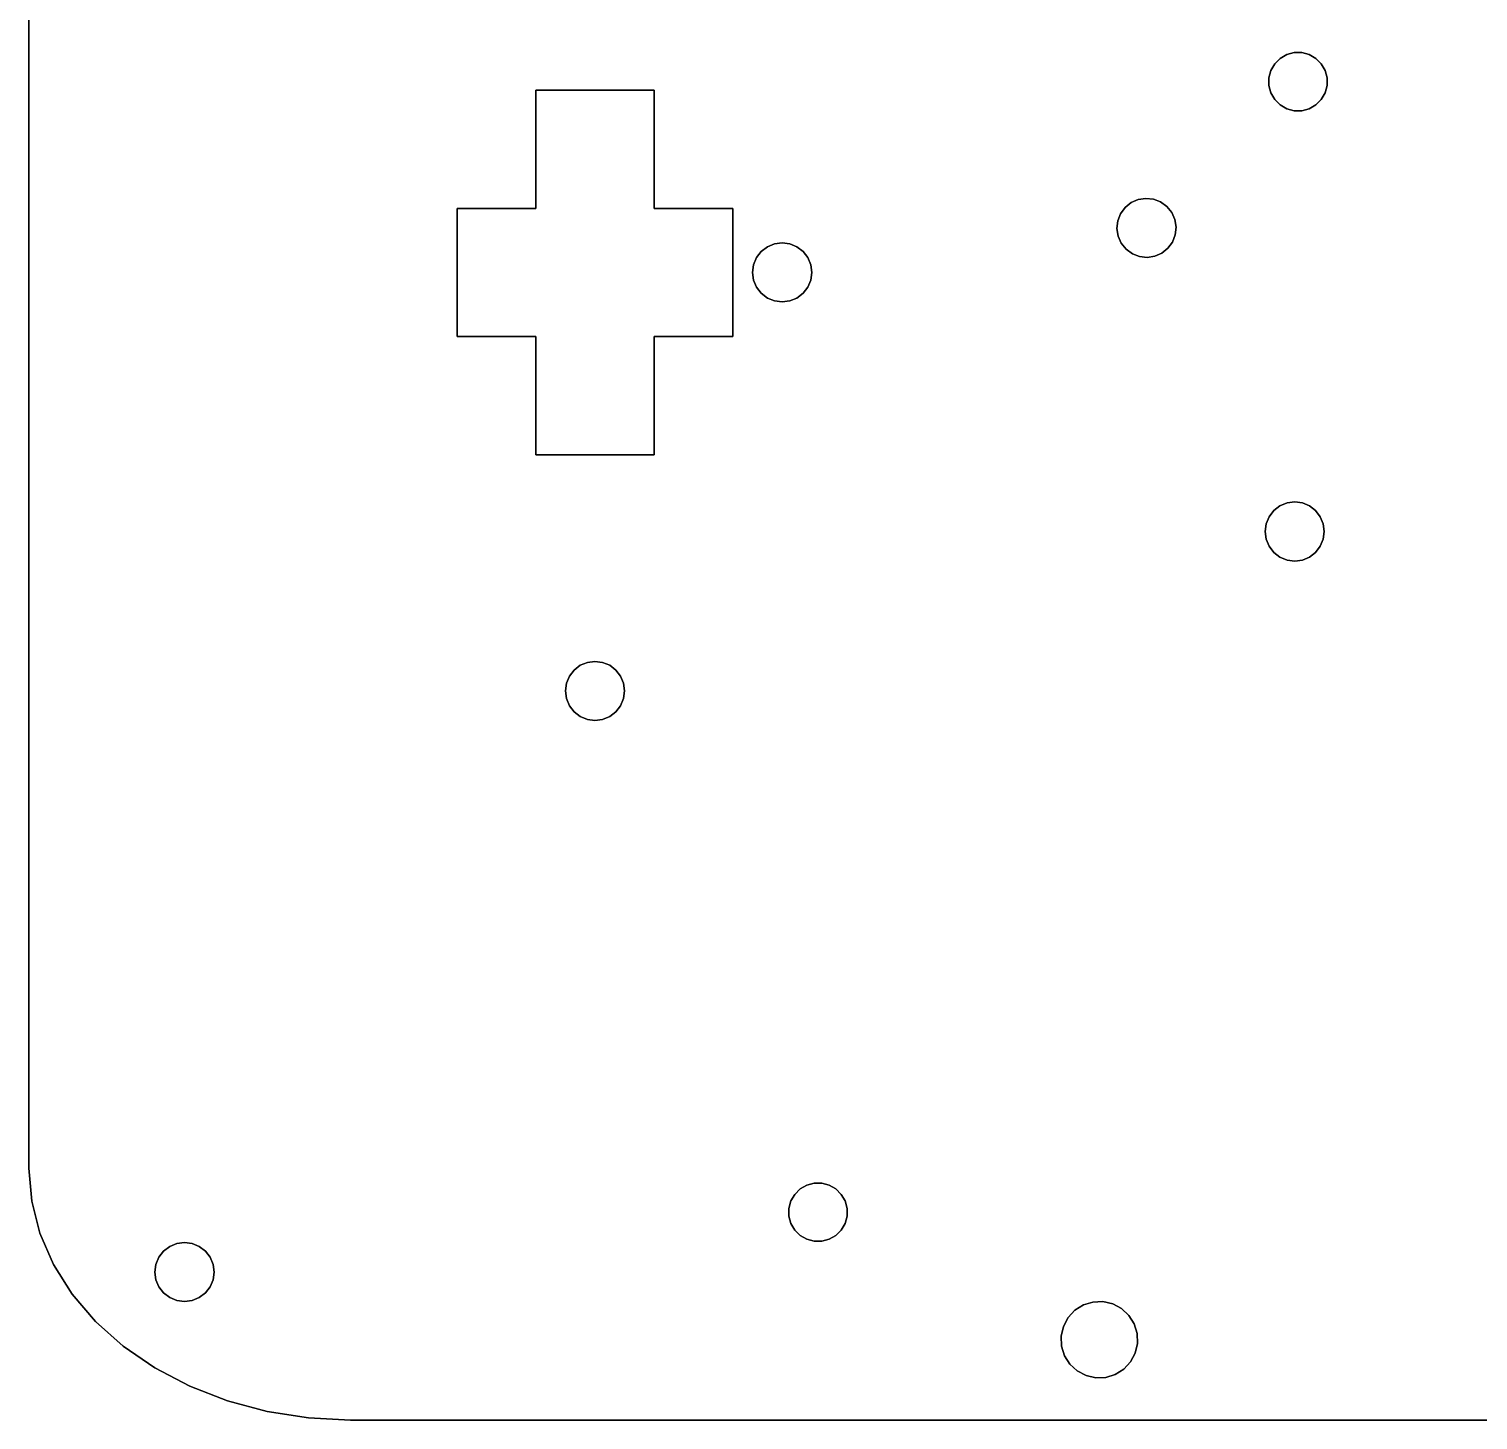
# Model space of a CAD drawing. Header units: metres. Extents: x -153 to 0, y 0 to 250.
# Drawn here: x -153.2 to -79.7, y -0.3 to 70.2 of the extents above; entities that cross this region are included whole.
import ezdxf

# ---------------------------------------------------------------- set-up
doc = ezdxf.new("R2010")
doc.units = ezdxf.units.M

msp = doc.modelspace()

# ---------------------------------------------------------------- linework, layer by layer
at = {"layer": 'Base#1'}
for points in [[(-153.22, 12.436, 3.099), (-153.22, 74.12, 3.099), (-153.22, 74.12, 0.099), (-153.22, 12.436, 0.099), (-153.22, 12.436, 3.099)], [(-153.22, 74.12, 3.099), (-153.22, 12.436, 3.099), (-153.08, 10.767, 3.099), (-152.664, 9.127, 3.099), (-151.978, 7.544, 3.099), (-151.034, 6.045, 3.099), (-149.848, 4.655, 3.099), (-148.441, 3.397, 3.099), (-146.837, 2.295, 3.099), (-145.062, 1.366, 3.099), (-143.148, 0.627, 3.099), (-141.127, 0.089, 3.099), (-139.034, -0.237, 3.099), (-136.904, -0.346, 3.099), (-16.356, -0.346, 3.099)], [(-16.356, -0.346, 0.099), (-136.904, -0.346, 0.099), (-139.034, -0.237, 0.099), (-141.127, 0.089, 0.099), (-143.148, 0.627, 0.099), (-145.062, 1.366, 0.099), (-146.837, 2.295, 0.099), (-148.441, 3.397, 0.099), (-149.848, 4.655, 0.099), (-151.034, 6.045, 0.099), (-151.978, 7.544, 0.099), (-152.664, 9.127, 0.099), (-153.08, 10.767, 0.099), (-153.22, 12.436, 0.099), (-153.22, 74.12, 0.099)], [(-87.925, 66.386, 3.099), (-88.262, 66.192, 3.099), (-88.637, 66.091, 3.099), (-89.025, 66.091, 3.099), (-89.4, 66.192, 3.099), (-89.736, 66.386, 3.099), (-90.01, 66.66, 3.099), (-90.205, 66.997, 3.099), (-90.305, 67.372, 3.099), (-90.305, 67.76, 3.099), (-90.205, 68.135, 3.099), (-90.01, 68.471, 3.099), (-89.736, 68.745, 3.099), (-89.4, 68.94, 3.099), (-89.025, 69.04, 3.099), (-88.637, 69.04, 3.099), (-88.262, 68.94, 3.099), (-87.925, 68.745, 3.099), (-87.651, 68.471, 3.099), (-87.457, 68.135, 3.099), (-87.356, 67.76, 3.099), (-87.356, 67.372, 3.099), (-87.457, 66.997, 3.099), (-87.651, 66.66, 3.099), (-87.925, 66.386, 3.099)], [(-88.262, 66.192, 0.099), (-87.925, 66.386, 0.099), (-87.651, 66.66, 0.099), (-87.457, 66.997, 0.099), (-87.356, 67.372, 0.099), (-87.356, 67.76, 0.099), (-87.457, 68.135, 0.099), (-87.651, 68.471, 0.099), (-87.925, 68.745, 0.099), (-88.262, 68.94, 0.099), (-88.637, 69.04, 0.099), (-89.025, 69.04, 0.099), (-89.4, 68.94, 0.099), (-89.736, 68.745, 0.099), (-90.01, 68.471, 0.099), (-90.205, 68.135, 0.099), (-90.305, 67.76, 0.099), (-90.305, 67.372, 0.099), (-90.205, 66.997, 0.099), (-90.01, 66.66, 0.099), (-89.736, 66.386, 0.099), (-89.4, 66.192, 0.099), (-89.025, 66.091, 0.099), (-88.637, 66.091, 0.099), (-88.262, 66.192, 0.099)], [(-90.01, 68.471, 3.099), (-90.205, 68.135, 3.099), (-90.205, 68.135, 0.099), (-90.01, 68.471, 0.099), (-90.01, 68.471, 3.099)], [(-89.736, 68.745, 3.099), (-90.01, 68.471, 3.099), (-90.01, 68.471, 0.099), (-89.736, 68.745, 0.099), (-89.736, 68.745, 3.099)], [(-89.4, 68.94, 3.099), (-89.736, 68.745, 3.099), (-89.736, 68.745, 0.099), (-89.4, 68.94, 0.099), (-89.4, 68.94, 3.099)], [(-89.025, 69.04, 3.099), (-89.4, 68.94, 3.099), (-89.4, 68.94, 0.099), (-89.025, 69.04, 0.099), (-89.025, 69.04, 3.099)], [(-88.637, 69.04, 3.099), (-89.025, 69.04, 3.099), (-89.025, 69.04, 0.099), (-88.637, 69.04, 0.099), (-88.637, 69.04, 3.099)], [(-88.262, 68.94, 3.099), (-88.637, 69.04, 3.099), (-88.637, 69.04, 0.099), (-88.262, 68.94, 0.099), (-88.262, 68.94, 3.099)], [(-87.925, 68.745, 3.099), (-88.262, 68.94, 3.099), (-88.262, 68.94, 0.099), (-87.925, 68.745, 0.099), (-87.925, 68.745, 3.099)], [(-87.651, 68.471, 3.099), (-87.925, 68.745, 3.099), (-87.925, 68.745, 0.099), (-87.651, 68.471, 0.099), (-87.651, 68.471, 3.099)], [(-87.457, 68.135, 3.099), (-87.651, 68.471, 3.099), (-87.651, 68.471, 0.099), (-87.457, 68.135, 0.099), (-87.457, 68.135, 3.099)], [(-90.205, 68.135, 3.099), (-90.305, 67.76, 3.099), (-90.305, 67.76, 0.099), (-90.205, 68.135, 0.099), (-90.205, 68.135, 3.099)], [(-90.305, 67.76, 3.099), (-90.305, 67.372, 3.099), (-90.305, 67.372, 0.099), (-90.305, 67.76, 0.099), (-90.305, 67.76, 3.099)], [(-87.356, 67.76, 3.099), (-87.457, 68.135, 3.099), (-87.457, 68.135, 0.099), (-87.356, 67.76, 0.099), (-87.356, 67.76, 3.099)], [(-87.356, 67.372, 3.099), (-87.356, 67.76, 3.099), (-87.356, 67.76, 0.099), (-87.356, 67.372, 0.099), (-87.356, 67.372, 3.099)], [(-127.5, 48.638, 3.099), (-127.5, 54.638, 3.099), (-131.5, 54.638, 3.099), (-131.5, 61.138, 3.099), (-127.5, 61.138, 3.099), (-127.5, 67.138, 3.099), (-121.5, 67.138, 3.099), (-121.5, 61.138, 3.099), (-117.5, 61.138, 3.099), (-117.5, 54.638, 3.099), (-121.5, 54.638, 3.099), (-121.5, 48.638, 3.099), (-127.5, 48.638, 3.099)], [(-127.5, 67.138, 0.099), (-127.5, 61.138, 0.099), (-131.5, 61.138, 0.099), (-131.5, 54.638, 0.099), (-127.5, 54.638, 0.099), (-127.5, 48.638, 0.099), (-121.5, 48.638, 0.099), (-121.5, 54.638, 0.099), (-117.5, 54.638, 0.099), (-117.5, 61.138, 0.099), (-121.5, 61.138, 0.099), (-121.5, 67.138, 0.099), (-127.5, 67.138, 0.099)], [(-121.5, 67.138, 3.099), (-127.5, 67.138, 3.099), (-127.5, 67.138, 0.099), (-121.5, 67.138, 0.099), (-121.5, 67.138, 3.099)], [(-127.5, 67.138, 3.099), (-127.5, 61.138, 3.099), (-127.5, 61.138, 0.099), (-127.5, 67.138, 0.099), (-127.5, 67.138, 3.099)], [(-121.5, 67.138, 3.099), (-121.5, 67.138, 0.099), (-121.5, 61.138, 0.099), (-121.5, 61.138, 3.099), (-121.5, 67.138, 3.099)], [(-90.305, 67.372, 3.099), (-90.205, 66.997, 3.099), (-90.205, 66.997, 0.099), (-90.305, 67.372, 0.099), (-90.305, 67.372, 3.099)], [(-90.205, 66.997, 3.099), (-90.01, 66.66, 3.099), (-90.01, 66.66, 0.099), (-90.205, 66.997, 0.099), (-90.205, 66.997, 3.099)], [(-87.651, 66.66, 3.099), (-87.457, 66.997, 3.099), (-87.457, 66.997, 0.099), (-87.651, 66.66, 0.099), (-87.651, 66.66, 3.099)], [(-87.457, 66.997, 3.099), (-87.356, 67.372, 3.099), (-87.356, 67.372, 0.099), (-87.457, 66.997, 0.099), (-87.457, 66.997, 3.099)], [(-90.01, 66.66, 3.099), (-89.736, 66.386, 3.099), (-89.736, 66.386, 0.099), (-90.01, 66.66, 0.099), (-90.01, 66.66, 3.099)], [(-89.736, 66.386, 3.099), (-89.4, 66.192, 3.099), (-89.4, 66.192, 0.099), (-89.736, 66.386, 0.099), (-89.736, 66.386, 3.099)], [(-89.4, 66.192, 3.099), (-89.025, 66.091, 3.099), (-89.025, 66.091, 0.099), (-89.4, 66.192, 0.099), (-89.4, 66.192, 3.099)], [(-88.637, 66.091, 3.099), (-88.262, 66.192, 3.099), (-88.262, 66.192, 0.099), (-88.637, 66.091, 0.099), (-88.637, 66.091, 3.099)], [(-88.262, 66.192, 3.099), (-87.925, 66.386, 3.099), (-87.925, 66.386, 0.099), (-88.262, 66.192, 0.099), (-88.262, 66.192, 3.099)], [(-87.925, 66.386, 3.099), (-87.651, 66.66, 3.099), (-87.651, 66.66, 0.099), (-87.925, 66.386, 0.099), (-87.925, 66.386, 3.099)], [(-89.025, 66.091, 3.099), (-88.637, 66.091, 3.099), (-88.637, 66.091, 0.099), (-89.025, 66.091, 0.099), (-89.025, 66.091, 3.099)], [(-127.5, 61.138, 3.099), (-131.5, 61.138, 3.099), (-131.5, 61.138, 0.099), (-127.5, 61.138, 0.099), (-127.5, 61.138, 3.099)], [(-131.5, 61.138, 3.099), (-131.5, 54.638, 3.099), (-131.5, 54.638, 0.099), (-131.5, 61.138, 0.099), (-131.5, 61.138, 3.099)], [(-117.5, 61.138, 3.099), (-121.5, 61.138, 3.099), (-121.5, 61.138, 0.099), (-117.5, 61.138, 0.099), (-117.5, 61.138, 3.099)], [(-117.5, 54.638, 3.099), (-117.5, 61.138, 3.099), (-117.5, 61.138, 0.099), (-117.5, 54.638, 0.099), (-117.5, 54.638, 3.099)], [(-95.076, 60.57, 3.099), (-95.015, 60.183, 3.099), (-95.057, 59.794, 3.099), (-95.198, 59.429, 3.099), (-95.429, 59.112, 3.099), (-95.734, 58.866, 3.099), (-96.092, 58.708, 3.099), (-96.478, 58.647, 3.099), (-96.868, 58.689, 3.099), (-97.233, 58.83, 3.099), (-97.55, 59.061, 3.099), (-97.795, 59.365, 3.099), (-97.954, 59.723, 3.099), (-98.015, 60.11, 3.099), (-97.973, 60.5, 3.099), (-97.832, 60.865, 3.099), (-97.601, 61.181, 3.099), (-97.296, 61.427, 3.099), (-96.938, 61.586, 3.099), (-96.551, 61.646, 3.099), (-96.162, 61.605, 3.099), (-95.797, 61.464, 3.099), (-95.48, 61.233, 3.099), (-95.235, 60.928, 3.099), (-95.076, 60.57, 3.099)], [(-97.55, 59.061, 0.099), (-97.233, 58.83, 0.099), (-96.868, 58.689, 0.099), (-96.478, 58.647, 0.099), (-96.092, 58.708, 0.099), (-95.734, 58.866, 0.099), (-95.429, 59.112, 0.099), (-95.198, 59.429, 0.099), (-95.057, 59.794, 0.099), (-95.015, 60.183, 0.099), (-95.076, 60.57, 0.099), (-95.235, 60.928, 0.099), (-95.48, 61.233, 0.099), (-95.797, 61.464, 0.099), (-96.162, 61.605, 0.099), (-96.551, 61.646, 0.099), (-96.938, 61.586, 0.099), (-97.296, 61.427, 0.099), (-97.601, 61.181, 0.099), (-97.832, 60.865, 0.099), (-97.973, 60.5, 0.099), (-98.015, 60.11, 0.099), (-97.954, 59.723, 0.099), (-97.795, 59.365, 0.099), (-97.55, 59.061, 0.099)], [(-97.601, 61.181, 3.099), (-97.832, 60.865, 3.099), (-97.832, 60.865, 0.099), (-97.601, 61.181, 0.099), (-97.601, 61.181, 3.099)], [(-97.296, 61.427, 3.099), (-97.601, 61.181, 3.099), (-97.601, 61.181, 0.099), (-97.296, 61.427, 0.099), (-97.296, 61.427, 3.099)], [(-96.938, 61.586, 3.099), (-97.296, 61.427, 3.099), (-97.296, 61.427, 0.099), (-96.938, 61.586, 0.099), (-96.938, 61.586, 3.099)], [(-96.551, 61.646, 3.099), (-96.938, 61.586, 3.099), (-96.938, 61.586, 0.099), (-96.551, 61.646, 0.099), (-96.551, 61.646, 3.099)], [(-96.162, 61.605, 3.099), (-96.551, 61.646, 3.099), (-96.551, 61.646, 0.099), (-96.162, 61.605, 0.099), (-96.162, 61.605, 3.099)], [(-95.797, 61.464, 3.099), (-96.162, 61.605, 3.099), (-96.162, 61.605, 0.099), (-95.797, 61.464, 0.099), (-95.797, 61.464, 3.099)], [(-95.48, 61.233, 3.099), (-95.797, 61.464, 3.099), (-95.797, 61.464, 0.099), (-95.48, 61.233, 0.099), (-95.48, 61.233, 3.099)], [(-95.235, 60.928, 3.099), (-95.48, 61.233, 3.099), (-95.48, 61.233, 0.099), (-95.235, 60.928, 0.099), (-95.235, 60.928, 3.099)], [(-97.973, 60.5, 3.099), (-98.015, 60.11, 3.099), (-98.015, 60.11, 0.099), (-97.973, 60.5, 0.099), (-97.973, 60.5, 3.099)], [(-97.832, 60.865, 3.099), (-97.973, 60.5, 3.099), (-97.973, 60.5, 0.099), (-97.832, 60.865, 0.099), (-97.832, 60.865, 3.099)], [(-95.076, 60.57, 3.099), (-95.235, 60.928, 3.099), (-95.235, 60.928, 0.099), (-95.076, 60.57, 0.099), (-95.076, 60.57, 3.099)], [(-95.015, 60.183, 3.099), (-95.076, 60.57, 3.099), (-95.076, 60.57, 0.099), (-95.015, 60.183, 0.099), (-95.015, 60.183, 3.099)], [(-98.015, 60.11, 3.099), (-97.954, 59.723, 3.099), (-97.954, 59.723, 0.099), (-98.015, 60.11, 0.099), (-98.015, 60.11, 3.099)], [(-97.954, 59.723, 3.099), (-97.795, 59.365, 3.099), (-97.795, 59.365, 0.099), (-97.954, 59.723, 0.099), (-97.954, 59.723, 3.099)], [(-95.198, 59.429, 3.099), (-95.057, 59.794, 3.099), (-95.057, 59.794, 0.099), (-95.198, 59.429, 0.099), (-95.198, 59.429, 3.099)], [(-95.057, 59.794, 3.099), (-95.015, 60.183, 3.099), (-95.015, 60.183, 0.099), (-95.057, 59.794, 0.099), (-95.057, 59.794, 3.099)], [(-116.449, 57.499, 3.099), (-116.5, 57.888, 3.099), (-116.449, 58.276, 3.099), (-116.299, 58.638, 3.099), (-116.06, 58.948, 3.099), (-115.75, 59.187, 3.099), (-115.388, 59.336, 3.099), (-115, 59.388, 3.099), (-114.612, 59.336, 3.099), (-114.25, 59.187, 3.099), (-113.939, 58.948, 3.099), (-113.701, 58.638, 3.099), (-113.551, 58.276, 3.099), (-113.5, 57.888, 3.099), (-113.551, 57.499, 3.099), (-113.701, 57.138, 3.099), (-113.939, 56.827, 3.099), (-114.25, 56.589, 3.099), (-114.612, 56.439, 3.099), (-115, 56.388, 3.099), (-115.388, 56.439, 3.099), (-115.75, 56.589, 3.099), (-116.06, 56.827, 3.099), (-116.299, 57.138, 3.099), (-116.449, 57.499, 3.099)], [(-116.5, 57.888, 0.099), (-116.449, 57.499, 0.099), (-116.299, 57.138, 0.099), (-116.06, 56.827, 0.099), (-115.75, 56.589, 0.099), (-115.388, 56.439, 0.099), (-115, 56.388, 0.099), (-114.612, 56.439, 0.099), (-114.25, 56.589, 0.099), (-113.939, 56.827, 0.099), (-113.701, 57.138, 0.099), (-113.551, 57.499, 0.099), (-113.5, 57.888, 0.099), (-113.551, 58.276, 0.099), (-113.701, 58.638, 0.099), (-113.939, 58.948, 0.099), (-114.25, 59.187, 0.099), (-114.612, 59.336, 0.099), (-115, 59.388, 0.099), (-115.388, 59.336, 0.099), (-115.75, 59.187, 0.099), (-116.06, 58.948, 0.099), (-116.299, 58.638, 0.099), (-116.449, 58.276, 0.099), (-116.5, 57.888, 0.099)], [(-116.06, 58.948, 3.099), (-116.299, 58.638, 3.099), (-116.299, 58.638, 0.099), (-116.06, 58.948, 0.099), (-116.06, 58.948, 3.099)], [(-115.75, 59.187, 3.099), (-116.06, 58.948, 3.099), (-116.06, 58.948, 0.099), (-115.75, 59.187, 0.099), (-115.75, 59.187, 3.099)], [(-115.388, 59.336, 3.099), (-115.75, 59.187, 3.099), (-115.75, 59.187, 0.099), (-115.388, 59.336, 0.099), (-115.388, 59.336, 3.099)], [(-115, 59.388, 3.099), (-115.388, 59.336, 3.099), (-115.388, 59.336, 0.099), (-115, 59.388, 0.099), (-115, 59.388, 3.099)], [(-114.612, 59.336, 3.099), (-115, 59.388, 3.099), (-115, 59.388, 0.099), (-114.612, 59.336, 0.099), (-114.612, 59.336, 3.099)], [(-114.25, 59.187, 3.099), (-114.612, 59.336, 3.099), (-114.612, 59.336, 0.099), (-114.25, 59.187, 0.099), (-114.25, 59.187, 3.099)], [(-113.939, 58.948, 3.099), (-114.25, 59.187, 3.099), (-114.25, 59.187, 0.099), (-113.939, 58.948, 0.099), (-113.939, 58.948, 3.099)], [(-113.701, 58.638, 3.099), (-113.939, 58.948, 3.099), (-113.939, 58.948, 0.099), (-113.701, 58.638, 0.099), (-113.701, 58.638, 3.099)], [(-97.795, 59.365, 3.099), (-97.55, 59.061, 3.099), (-97.55, 59.061, 0.099), (-97.795, 59.365, 0.099), (-97.795, 59.365, 3.099)], [(-97.55, 59.061, 3.099), (-97.233, 58.83, 3.099), (-97.233, 58.83, 0.099), (-97.55, 59.061, 0.099), (-97.55, 59.061, 3.099)], [(-97.233, 58.83, 3.099), (-96.868, 58.689, 3.099), (-96.868, 58.689, 0.099), (-97.233, 58.83, 0.099), (-97.233, 58.83, 3.099)], [(-96.092, 58.708, 3.099), (-95.734, 58.866, 3.099), (-95.734, 58.866, 0.099), (-96.092, 58.708, 0.099), (-96.092, 58.708, 3.099)], [(-95.734, 58.866, 3.099), (-95.429, 59.112, 3.099), (-95.429, 59.112, 0.099), (-95.734, 58.866, 0.099), (-95.734, 58.866, 3.099)], [(-95.429, 59.112, 3.099), (-95.198, 59.429, 3.099), (-95.198, 59.429, 0.099), (-95.429, 59.112, 0.099), (-95.429, 59.112, 3.099)], [(-116.449, 58.276, 3.099), (-116.5, 57.888, 3.099), (-116.5, 57.888, 0.099), (-116.449, 58.276, 0.099), (-116.449, 58.276, 3.099)], [(-116.299, 58.638, 3.099), (-116.449, 58.276, 3.099), (-116.449, 58.276, 0.099), (-116.299, 58.638, 0.099), (-116.299, 58.638, 3.099)], [(-113.551, 58.276, 3.099), (-113.701, 58.638, 3.099), (-113.701, 58.638, 0.099), (-113.551, 58.276, 0.099), (-113.551, 58.276, 3.099)], [(-113.5, 57.888, 3.099), (-113.551, 58.276, 3.099), (-113.551, 58.276, 0.099), (-113.5, 57.888, 0.099), (-113.5, 57.888, 3.099)], [(-96.868, 58.689, 3.099), (-96.478, 58.647, 3.099), (-96.478, 58.647, 0.099), (-96.868, 58.689, 0.099), (-96.868, 58.689, 3.099)], [(-96.478, 58.647, 3.099), (-96.092, 58.708, 3.099), (-96.092, 58.708, 0.099), (-96.478, 58.647, 0.099), (-96.478, 58.647, 3.099)], [(-116.5, 57.888, 3.099), (-116.449, 57.499, 3.099), (-116.449, 57.499, 0.099), (-116.5, 57.888, 0.099), (-116.5, 57.888, 3.099)], [(-116.449, 57.499, 3.099), (-116.299, 57.138, 3.099), (-116.299, 57.138, 0.099), (-116.449, 57.499, 0.099), (-116.449, 57.499, 3.099)], [(-113.701, 57.138, 3.099), (-113.551, 57.499, 3.099), (-113.551, 57.499, 0.099), (-113.701, 57.138, 0.099), (-113.701, 57.138, 3.099)], [(-113.551, 57.499, 3.099), (-113.5, 57.888, 3.099), (-113.5, 57.888, 0.099), (-113.551, 57.499, 0.099), (-113.551, 57.499, 3.099)], [(-116.299, 57.138, 3.099), (-116.06, 56.827, 3.099), (-116.06, 56.827, 0.099), (-116.299, 57.138, 0.099), (-116.299, 57.138, 3.099)], [(-116.06, 56.827, 3.099), (-115.75, 56.589, 3.099), (-115.75, 56.589, 0.099), (-116.06, 56.827, 0.099), (-116.06, 56.827, 3.099)], [(-114.25, 56.589, 3.099), (-113.939, 56.827, 3.099), (-113.939, 56.827, 0.099), (-114.25, 56.589, 0.099), (-114.25, 56.589, 3.099)], [(-113.939, 56.827, 3.099), (-113.701, 57.138, 3.099), (-113.701, 57.138, 0.099), (-113.939, 56.827, 0.099), (-113.939, 56.827, 3.099)], [(-115.75, 56.589, 3.099), (-115.388, 56.439, 3.099), (-115.388, 56.439, 0.099), (-115.75, 56.589, 0.099), (-115.75, 56.589, 3.099)], [(-115.388, 56.439, 3.099), (-115, 56.388, 3.099), (-115, 56.388, 0.099), (-115.388, 56.439, 0.099), (-115.388, 56.439, 3.099)], [(-115, 56.388, 3.099), (-114.612, 56.439, 3.099), (-114.612, 56.439, 0.099), (-115, 56.388, 0.099), (-115, 56.388, 3.099)], [(-114.612, 56.439, 3.099), (-114.25, 56.589, 3.099), (-114.25, 56.589, 0.099), (-114.612, 56.439, 0.099), (-114.612, 56.439, 3.099)], [(-131.5, 54.638, 3.099), (-127.5, 54.638, 3.099), (-127.5, 54.638, 0.099), (-131.5, 54.638, 0.099), (-131.5, 54.638, 3.099)], [(-127.5, 48.638, 3.099), (-127.5, 48.638, 0.099), (-127.5, 54.638, 0.099), (-127.5, 54.638, 3.099), (-127.5, 48.638, 3.099)], [(-121.5, 48.638, 3.099), (-121.5, 54.638, 3.099), (-121.5, 54.638, 0.099), (-121.5, 48.638, 0.099), (-121.5, 48.638, 3.099)], [(-121.5, 54.638, 3.099), (-117.5, 54.638, 3.099), (-117.5, 54.638, 0.099), (-121.5, 54.638, 0.099), (-121.5, 54.638, 3.099)], [(-127.5, 48.638, 3.099), (-121.5, 48.638, 3.099), (-121.5, 48.638, 0.099), (-127.5, 48.638, 0.099), (-127.5, 48.638, 3.099)], [(-90.055, 45.804, 3.099), (-89.744, 46.042, 3.099), (-89.382, 46.192, 3.099), (-88.994, 46.243, 3.099), (-88.606, 46.192, 3.099), (-88.244, 46.042, 3.099), (-87.934, 45.804, 3.099), (-87.695, 45.493, 3.099), (-87.545, 45.131, 3.099), (-87.494, 44.743, 3.099), (-87.545, 44.355, 3.099), (-87.695, 43.993, 3.099), (-87.934, 43.682, 3.099), (-88.244, 43.444, 3.099), (-88.606, 43.294, 3.099), (-88.994, 43.243, 3.099), (-89.382, 43.294, 3.099), (-89.744, 43.444, 3.099), (-90.055, 43.682, 3.099), (-90.293, 43.993, 3.099), (-90.443, 44.355, 3.099), (-90.494, 44.743, 3.099), (-90.443, 45.131, 3.099), (-90.293, 45.493, 3.099), (-90.055, 45.804, 3.099)], [(-89.744, 46.042, 0.099), (-90.055, 45.804, 0.099), (-90.293, 45.493, 0.099), (-90.443, 45.131, 0.099), (-90.494, 44.743, 0.099), (-90.443, 44.355, 0.099), (-90.293, 43.993, 0.099), (-90.055, 43.682, 0.099), (-89.744, 43.444, 0.099), (-89.382, 43.294, 0.099), (-88.994, 43.243, 0.099), (-88.606, 43.294, 0.099), (-88.244, 43.444, 0.099), (-87.934, 43.682, 0.099), (-87.695, 43.993, 0.099), (-87.545, 44.355, 0.099), (-87.494, 44.743, 0.099), (-87.545, 45.131, 0.099), (-87.695, 45.493, 0.099), (-87.934, 45.804, 0.099), (-88.244, 46.042, 0.099), (-88.606, 46.192, 0.099), (-88.994, 46.243, 0.099), (-89.382, 46.192, 0.099), (-89.744, 46.042, 0.099)], [(-90.055, 45.804, 3.099), (-90.293, 45.493, 3.099), (-90.293, 45.493, 0.099), (-90.055, 45.804, 0.099), (-90.055, 45.804, 3.099)], [(-89.744, 46.042, 3.099), (-90.055, 45.804, 3.099), (-90.055, 45.804, 0.099), (-89.744, 46.042, 0.099), (-89.744, 46.042, 3.099)], [(-89.382, 46.192, 3.099), (-89.744, 46.042, 3.099), (-89.744, 46.042, 0.099), (-89.382, 46.192, 0.099), (-89.382, 46.192, 3.099)], [(-88.994, 46.243, 3.099), (-89.382, 46.192, 3.099), (-89.382, 46.192, 0.099), (-88.994, 46.243, 0.099), (-88.994, 46.243, 3.099)], [(-88.606, 46.192, 3.099), (-88.994, 46.243, 3.099), (-88.994, 46.243, 0.099), (-88.606, 46.192, 0.099), (-88.606, 46.192, 3.099)], [(-88.244, 46.042, 3.099), (-88.606, 46.192, 3.099), (-88.606, 46.192, 0.099), (-88.244, 46.042, 0.099), (-88.244, 46.042, 3.099)], [(-87.934, 45.804, 3.099), (-88.244, 46.042, 3.099), (-88.244, 46.042, 0.099), (-87.934, 45.804, 0.099), (-87.934, 45.804, 3.099)], [(-87.695, 45.493, 3.099), (-87.934, 45.804, 3.099), (-87.934, 45.804, 0.099), (-87.695, 45.493, 0.099), (-87.695, 45.493, 3.099)], [(-90.443, 45.131, 3.099), (-90.494, 44.743, 3.099), (-90.494, 44.743, 0.099), (-90.443, 45.131, 0.099), (-90.443, 45.131, 3.099)], [(-90.293, 45.493, 3.099), (-90.443, 45.131, 3.099), (-90.443, 45.131, 0.099), (-90.293, 45.493, 0.099), (-90.293, 45.493, 3.099)], [(-87.545, 45.131, 3.099), (-87.695, 45.493, 3.099), (-87.695, 45.493, 0.099), (-87.545, 45.131, 0.099), (-87.545, 45.131, 3.099)], [(-87.494, 44.743, 3.099), (-87.545, 45.131, 3.099), (-87.545, 45.131, 0.099), (-87.494, 44.743, 0.099), (-87.494, 44.743, 3.099)], [(-90.494, 44.743, 3.099), (-90.443, 44.355, 3.099), (-90.443, 44.355, 0.099), (-90.494, 44.743, 0.099), (-90.494, 44.743, 3.099)], [(-90.443, 44.355, 3.099), (-90.293, 43.993, 3.099), (-90.293, 43.993, 0.099), (-90.443, 44.355, 0.099), (-90.443, 44.355, 3.099)], [(-87.695, 43.993, 3.099), (-87.545, 44.355, 3.099), (-87.545, 44.355, 0.099), (-87.695, 43.993, 0.099), (-87.695, 43.993, 3.099)], [(-87.545, 44.355, 3.099), (-87.494, 44.743, 3.099), (-87.494, 44.743, 0.099), (-87.545, 44.355, 0.099), (-87.545, 44.355, 3.099)], [(-90.293, 43.993, 3.099), (-90.055, 43.682, 3.099), (-90.055, 43.682, 0.099), (-90.293, 43.993, 0.099), (-90.293, 43.993, 3.099)], [(-90.055, 43.682, 3.099), (-89.744, 43.444, 3.099), (-89.744, 43.444, 0.099), (-90.055, 43.682, 0.099), (-90.055, 43.682, 3.099)], [(-89.744, 43.444, 3.099), (-89.382, 43.294, 3.099), (-89.382, 43.294, 0.099), (-89.744, 43.444, 0.099), (-89.744, 43.444, 3.099)], [(-88.606, 43.294, 3.099), (-88.244, 43.444, 3.099), (-88.244, 43.444, 0.099), (-88.606, 43.294, 0.099), (-88.606, 43.294, 3.099)], [(-88.244, 43.444, 3.099), (-87.934, 43.682, 3.099), (-87.934, 43.682, 0.099), (-88.244, 43.444, 0.099), (-88.244, 43.444, 3.099)], [(-87.934, 43.682, 3.099), (-87.695, 43.993, 3.099), (-87.695, 43.993, 0.099), (-87.934, 43.682, 0.099), (-87.934, 43.682, 3.099)], [(-89.382, 43.294, 3.099), (-88.994, 43.243, 3.099), (-88.994, 43.243, 0.099), (-89.382, 43.294, 0.099), (-89.382, 43.294, 3.099)], [(-88.994, 43.243, 3.099), (-88.606, 43.294, 3.099), (-88.606, 43.294, 0.099), (-88.994, 43.243, 0.099), (-88.994, 43.243, 3.099)], [(-124.888, 38.099, 3.099), (-124.5, 38.151, 3.099), (-124.112, 38.099, 3.099), (-123.75, 37.95, 3.099), (-123.439, 37.711, 3.099), (-123.201, 37.401, 3.099), (-123.051, 37.039, 3.099), (-123, 36.651, 3.099), (-123.051, 36.262, 3.099), (-123.201, 35.901, 3.099), (-123.439, 35.59, 3.099), (-123.75, 35.352, 3.099), (-124.112, 35.202, 3.099), (-124.5, 35.151, 3.099), (-124.888, 35.202, 3.099), (-125.25, 35.352, 3.099), (-125.56, 35.59, 3.099), (-125.799, 35.901, 3.099), (-125.949, 36.262, 3.099), (-126, 36.651, 3.099), (-125.949, 37.039, 3.099), (-125.799, 37.401, 3.099), (-125.56, 37.711, 3.099), (-125.25, 37.95, 3.099), (-124.888, 38.099, 3.099)], [(-124.5, 38.151, 0.099), (-124.888, 38.099, 0.099), (-125.25, 37.95, 0.099), (-125.56, 37.711, 0.099), (-125.799, 37.401, 0.099), (-125.949, 37.039, 0.099), (-126, 36.651, 0.099), (-125.949, 36.262, 0.099), (-125.799, 35.901, 0.099), (-125.56, 35.59, 0.099), (-125.25, 35.352, 0.099), (-124.888, 35.202, 0.099), (-124.5, 35.151, 0.099), (-124.112, 35.202, 0.099), (-123.75, 35.352, 0.099), (-123.439, 35.59, 0.099), (-123.201, 35.901, 0.099), (-123.051, 36.262, 0.099), (-123, 36.651, 0.099), (-123.051, 37.039, 0.099), (-123.201, 37.401, 0.099), (-123.439, 37.711, 0.099), (-123.75, 37.95, 0.099), (-124.112, 38.099, 0.099), (-124.5, 38.151, 0.099)], [(-125.799, 37.401, 0.099), (-125.56, 37.711, 0.099), (-125.56, 37.711, 3.099), (-125.799, 37.401, 3.099), (-125.799, 37.401, 0.099)], [(-125.56, 37.711, 0.099), (-125.25, 37.95, 0.099), (-125.25, 37.95, 3.099), (-125.56, 37.711, 3.099), (-125.56, 37.711, 0.099)], [(-125.25, 37.95, 0.099), (-124.888, 38.099, 0.099), (-124.888, 38.099, 3.099), (-125.25, 37.95, 3.099), (-125.25, 37.95, 0.099)], [(-124.888, 38.099, 0.099), (-124.5, 38.151, 0.099), (-124.5, 38.151, 3.099), (-124.888, 38.099, 3.099), (-124.888, 38.099, 0.099)], [(-124.5, 38.151, 0.099), (-124.112, 38.099, 0.099), (-124.112, 38.099, 3.099), (-124.5, 38.151, 3.099), (-124.5, 38.151, 0.099)], [(-124.112, 38.099, 0.099), (-123.75, 37.95, 0.099), (-123.75, 37.95, 3.099), (-124.112, 38.099, 3.099), (-124.112, 38.099, 0.099)], [(-123.75, 37.95, 0.099), (-123.439, 37.711, 0.099), (-123.439, 37.711, 3.099), (-123.75, 37.95, 3.099), (-123.75, 37.95, 0.099)], [(-123.439, 37.711, 0.099), (-123.201, 37.401, 0.099), (-123.201, 37.401, 3.099), (-123.439, 37.711, 3.099), (-123.439, 37.711, 0.099)], [(-126, 36.651, 0.099), (-125.949, 37.039, 0.099), (-125.949, 37.039, 3.099), (-126, 36.651, 3.099), (-126, 36.651, 0.099)], [(-125.949, 37.039, 0.099), (-125.799, 37.401, 0.099), (-125.799, 37.401, 3.099), (-125.949, 37.039, 3.099), (-125.949, 37.039, 0.099)], [(-123.201, 37.401, 0.099), (-123.051, 37.039, 0.099), (-123.051, 37.039, 3.099), (-123.201, 37.401, 3.099), (-123.201, 37.401, 0.099)], [(-123.051, 37.039, 0.099), (-123, 36.651, 0.099), (-123, 36.651, 3.099), (-123.051, 37.039, 3.099), (-123.051, 37.039, 0.099)], [(-125.949, 36.262, 0.099), (-126, 36.651, 0.099), (-126, 36.651, 3.099), (-125.949, 36.262, 3.099), (-125.949, 36.262, 0.099)], [(-125.799, 35.901, 0.099), (-125.949, 36.262, 0.099), (-125.949, 36.262, 3.099), (-125.799, 35.901, 3.099), (-125.799, 35.901, 0.099)], [(-123.051, 36.262, 0.099), (-123.201, 35.901, 0.099), (-123.201, 35.901, 3.099), (-123.051, 36.262, 3.099), (-123.051, 36.262, 0.099)], [(-123, 36.651, 0.099), (-123.051, 36.262, 0.099), (-123.051, 36.262, 3.099), (-123, 36.651, 3.099), (-123, 36.651, 0.099)], [(-125.56, 35.59, 0.099), (-125.799, 35.901, 0.099), (-125.799, 35.901, 3.099), (-125.56, 35.59, 3.099), (-125.56, 35.59, 0.099)], [(-125.25, 35.352, 0.099), (-125.56, 35.59, 0.099), (-125.56, 35.59, 3.099), (-125.25, 35.352, 3.099), (-125.25, 35.352, 0.099)], [(-124.888, 35.202, 0.099), (-125.25, 35.352, 0.099), (-125.25, 35.352, 3.099), (-124.888, 35.202, 3.099), (-124.888, 35.202, 0.099)], [(-123.75, 35.352, 0.099), (-124.112, 35.202, 0.099), (-124.112, 35.202, 3.099), (-123.75, 35.352, 3.099), (-123.75, 35.352, 0.099)], [(-123.439, 35.59, 0.099), (-123.75, 35.352, 0.099), (-123.75, 35.352, 3.099), (-123.439, 35.59, 3.099), (-123.439, 35.59, 0.099)], [(-123.201, 35.901, 0.099), (-123.439, 35.59, 0.099), (-123.439, 35.59, 3.099), (-123.201, 35.901, 3.099), (-123.201, 35.901, 0.099)], [(-124.5, 35.151, 0.099), (-124.888, 35.202, 0.099), (-124.888, 35.202, 3.099), (-124.5, 35.151, 3.099), (-124.5, 35.151, 0.099)], [(-124.112, 35.202, 0.099), (-124.5, 35.151, 0.099), (-124.5, 35.151, 3.099), (-124.112, 35.202, 3.099), (-124.112, 35.202, 0.099)], [(-153.22, 12.436, 3.099), (-153.22, 12.436, 0.099), (-153.08, 10.767, 0.099), (-153.08, 10.767, 3.099), (-153.22, 12.436, 3.099)], [(-113.751, 8.825, 3.099), (-114.087, 9.019, 3.099), (-114.362, 9.294, 3.099), (-114.556, 9.63, 3.099), (-114.656, 10.005, 3.099), (-114.656, 10.393, 3.099), (-114.556, 10.768, 3.099), (-114.362, 11.104, 3.099), (-114.087, 11.379, 3.099), (-113.751, 11.573, 3.099), (-113.376, 11.673, 3.099), (-112.988, 11.673, 3.099), (-112.613, 11.573, 3.099), (-112.276, 11.379, 3.099), (-112.002, 11.104, 3.099), (-111.808, 10.768, 3.099), (-111.707, 10.393, 3.099), (-111.707, 10.005, 3.099), (-111.808, 9.63, 3.099), (-112.002, 9.294, 3.099), (-112.276, 9.019, 3.099), (-112.613, 8.825, 3.099), (-112.988, 8.724, 3.099), (-113.376, 8.724, 3.099), (-113.751, 8.825, 3.099)], [(-114.087, 9.019, 0.099), (-113.751, 8.825, 0.099), (-113.376, 8.724, 0.099), (-112.988, 8.724, 0.099), (-112.613, 8.825, 0.099), (-112.276, 9.019, 0.099), (-112.002, 9.294, 0.099), (-111.808, 9.63, 0.099), (-111.707, 10.005, 0.099), (-111.707, 10.393, 0.099), (-111.808, 10.768, 0.099), (-112.002, 11.104, 0.099), (-112.276, 11.379, 0.099), (-112.613, 11.573, 0.099), (-112.988, 11.673, 0.099), (-113.376, 11.673, 0.099), (-113.751, 11.573, 0.099), (-114.087, 11.379, 0.099), (-114.362, 11.104, 0.099), (-114.556, 10.768, 0.099), (-114.656, 10.393, 0.099), (-114.656, 10.005, 0.099), (-114.556, 9.63, 0.099), (-114.362, 9.294, 0.099), (-114.087, 9.019, 0.099)], [(-114.362, 11.104, 0.099), (-114.556, 10.768, 0.099), (-114.556, 10.768, 3.099), (-114.362, 11.104, 3.099), (-114.362, 11.104, 0.099)], [(-114.087, 11.379, 0.099), (-114.362, 11.104, 0.099), (-114.362, 11.104, 3.099), (-114.087, 11.379, 3.099), (-114.087, 11.379, 0.099)], [(-113.751, 11.573, 0.099), (-114.087, 11.379, 0.099), (-114.087, 11.379, 3.099), (-113.751, 11.573, 3.099), (-113.751, 11.573, 0.099)], [(-113.376, 11.673, 0.099), (-113.751, 11.573, 0.099), (-113.751, 11.573, 3.099), (-113.376, 11.673, 3.099), (-113.376, 11.673, 0.099)], [(-112.988, 11.673, 0.099), (-113.376, 11.673, 0.099), (-113.376, 11.673, 3.099), (-112.988, 11.673, 3.099), (-112.988, 11.673, 0.099)], [(-112.613, 11.573, 0.099), (-112.988, 11.673, 0.099), (-112.988, 11.673, 3.099), (-112.613, 11.573, 3.099), (-112.613, 11.573, 0.099)], [(-112.276, 11.379, 0.099), (-112.613, 11.573, 0.099), (-112.613, 11.573, 3.099), (-112.276, 11.379, 3.099), (-112.276, 11.379, 0.099)], [(-112.002, 11.104, 0.099), (-112.276, 11.379, 0.099), (-112.276, 11.379, 3.099), (-112.002, 11.104, 3.099), (-112.002, 11.104, 0.099)], [(-111.808, 10.768, 0.099), (-112.002, 11.104, 0.099), (-112.002, 11.104, 3.099), (-111.808, 10.768, 3.099), (-111.808, 10.768, 0.099)], [(-153.08, 10.767, 3.099), (-153.08, 10.767, 0.099), (-152.664, 9.127, 0.099), (-152.664, 9.127, 3.099), (-153.08, 10.767, 3.099)], [(-114.556, 10.768, 0.099), (-114.656, 10.393, 0.099), (-114.656, 10.393, 3.099), (-114.556, 10.768, 3.099), (-114.556, 10.768, 0.099)], [(-114.656, 10.393, 0.099), (-114.656, 10.005, 0.099), (-114.656, 10.005, 3.099), (-114.656, 10.393, 3.099), (-114.656, 10.393, 0.099)], [(-111.707, 10.393, 0.099), (-111.808, 10.768, 0.099), (-111.808, 10.768, 3.099), (-111.707, 10.393, 3.099), (-111.707, 10.393, 0.099)], [(-111.707, 10.005, 0.099), (-111.707, 10.393, 0.099), (-111.707, 10.393, 3.099), (-111.707, 10.005, 3.099), (-111.707, 10.005, 0.099)], [(-114.656, 10.005, 0.099), (-114.556, 9.63, 0.099), (-114.556, 9.63, 3.099), (-114.656, 10.005, 3.099), (-114.656, 10.005, 0.099)], [(-114.556, 9.63, 0.099), (-114.362, 9.294, 0.099), (-114.362, 9.294, 3.099), (-114.556, 9.63, 3.099), (-114.556, 9.63, 0.099)], [(-112.002, 9.294, 0.099), (-111.808, 9.63, 0.099), (-111.808, 9.63, 3.099), (-112.002, 9.294, 3.099), (-112.002, 9.294, 0.099)], [(-111.808, 9.63, 0.099), (-111.707, 10.005, 0.099), (-111.707, 10.005, 3.099), (-111.808, 9.63, 3.099), (-111.808, 9.63, 0.099)], [(-152.664, 9.127, 3.099), (-152.664, 9.127, 0.099), (-151.978, 7.544, 0.099), (-151.978, 7.544, 3.099), (-152.664, 9.127, 3.099)], [(-114.362, 9.294, 0.099), (-114.087, 9.019, 0.099), (-114.087, 9.019, 3.099), (-114.362, 9.294, 3.099), (-114.362, 9.294, 0.099)], [(-114.087, 9.019, 0.099), (-113.751, 8.825, 0.099), (-113.751, 8.825, 3.099), (-114.087, 9.019, 3.099), (-114.087, 9.019, 0.099)], [(-113.751, 8.825, 0.099), (-113.376, 8.724, 0.099), (-113.376, 8.724, 3.099), (-113.751, 8.825, 3.099), (-113.751, 8.825, 0.099)], [(-112.988, 8.724, 0.099), (-112.613, 8.825, 0.099), (-112.613, 8.825, 3.099), (-112.988, 8.724, 3.099), (-112.988, 8.724, 0.099)], [(-112.613, 8.825, 0.099), (-112.276, 9.019, 0.099), (-112.276, 9.019, 3.099), (-112.613, 8.825, 3.099), (-112.613, 8.825, 0.099)], [(-112.276, 9.019, 0.099), (-112.002, 9.294, 0.099), (-112.002, 9.294, 3.099), (-112.276, 9.019, 3.099), (-112.276, 9.019, 0.099)], [(-144.029, 7.913, 3.099), (-143.879, 7.551, 3.099), (-143.828, 7.163, 3.099), (-143.879, 6.775, 3.099), (-144.029, 6.413, 3.099), (-144.268, 6.103, 3.099), (-144.578, 5.864, 3.099), (-144.94, 5.714, 3.099), (-145.328, 5.663, 3.099), (-145.716, 5.714, 3.099), (-146.078, 5.864, 3.099), (-146.389, 6.103, 3.099), (-146.627, 6.413, 3.099), (-146.777, 6.775, 3.099), (-146.828, 7.163, 3.099), (-146.777, 7.551, 3.099), (-146.627, 7.913, 3.099), (-146.389, 8.224, 3.099), (-146.078, 8.462, 3.099), (-145.716, 8.612, 3.099), (-145.328, 8.663, 3.099), (-144.94, 8.612, 3.099), (-144.578, 8.462, 3.099), (-144.268, 8.224, 3.099), (-144.029, 7.913, 3.099)], [(-143.879, 7.551, 0.099), (-144.029, 7.913, 0.099), (-144.268, 8.224, 0.099), (-144.578, 8.462, 0.099), (-144.94, 8.612, 0.099), (-145.328, 8.663, 0.099), (-145.716, 8.612, 0.099), (-146.078, 8.462, 0.099), (-146.389, 8.224, 0.099), (-146.627, 7.913, 0.099), (-146.777, 7.551, 0.099), (-146.828, 7.163, 0.099), (-146.777, 6.775, 0.099), (-146.627, 6.413, 0.099), (-146.389, 6.103, 0.099), (-146.078, 5.864, 0.099), (-145.716, 5.714, 0.099), (-145.328, 5.663, 0.099), (-144.94, 5.714, 0.099), (-144.578, 5.864, 0.099), (-144.268, 6.103, 0.099), (-144.029, 6.413, 0.099), (-143.879, 6.775, 0.099), (-143.828, 7.163, 0.099), (-143.879, 7.551, 0.099)], [(-146.389, 8.224, 3.099), (-146.627, 7.913, 3.099), (-146.627, 7.913, 0.099), (-146.389, 8.224, 0.099), (-146.389, 8.224, 3.099)], [(-146.078, 8.462, 3.099), (-146.389, 8.224, 3.099), (-146.389, 8.224, 0.099), (-146.078, 8.462, 0.099), (-146.078, 8.462, 3.099)], [(-145.716, 8.612, 3.099), (-146.078, 8.462, 3.099), (-146.078, 8.462, 0.099), (-145.716, 8.612, 0.099), (-145.716, 8.612, 3.099)], [(-145.328, 8.663, 3.099), (-145.716, 8.612, 3.099), (-145.716, 8.612, 0.099), (-145.328, 8.663, 0.099), (-145.328, 8.663, 3.099)], [(-144.94, 8.612, 3.099), (-145.328, 8.663, 3.099), (-145.328, 8.663, 0.099), (-144.94, 8.612, 0.099), (-144.94, 8.612, 3.099)], [(-144.578, 8.462, 3.099), (-144.94, 8.612, 3.099), (-144.94, 8.612, 0.099), (-144.578, 8.462, 0.099), (-144.578, 8.462, 3.099)], [(-144.268, 8.224, 3.099), (-144.578, 8.462, 3.099), (-144.578, 8.462, 0.099), (-144.268, 8.224, 0.099), (-144.268, 8.224, 3.099)], [(-144.029, 7.913, 3.099), (-144.268, 8.224, 3.099), (-144.268, 8.224, 0.099), (-144.029, 7.913, 0.099), (-144.029, 7.913, 3.099)], [(-113.376, 8.724, 0.099), (-112.988, 8.724, 0.099), (-112.988, 8.724, 3.099), (-113.376, 8.724, 3.099), (-113.376, 8.724, 0.099)], [(-151.978, 7.544, 3.099), (-151.978, 7.544, 0.099), (-151.034, 6.045, 0.099), (-151.034, 6.045, 3.099), (-151.978, 7.544, 3.099)], [(-146.777, 7.551, 3.099), (-146.828, 7.163, 3.099), (-146.828, 7.163, 0.099), (-146.777, 7.551, 0.099), (-146.777, 7.551, 3.099)], [(-146.627, 7.913, 3.099), (-146.777, 7.551, 3.099), (-146.777, 7.551, 0.099), (-146.627, 7.913, 0.099), (-146.627, 7.913, 3.099)], [(-143.879, 7.551, 3.099), (-144.029, 7.913, 3.099), (-144.029, 7.913, 0.099), (-143.879, 7.551, 0.099), (-143.879, 7.551, 3.099)], [(-143.828, 7.163, 3.099), (-143.879, 7.551, 3.099), (-143.879, 7.551, 0.099), (-143.828, 7.163, 0.099), (-143.828, 7.163, 3.099)], [(-146.828, 7.163, 3.099), (-146.777, 6.775, 3.099), (-146.777, 6.775, 0.099), (-146.828, 7.163, 0.099), (-146.828, 7.163, 3.099)], [(-146.777, 6.775, 3.099), (-146.627, 6.413, 3.099), (-146.627, 6.413, 0.099), (-146.777, 6.775, 0.099), (-146.777, 6.775, 3.099)], [(-144.029, 6.413, 3.099), (-143.879, 6.775, 3.099), (-143.879, 6.775, 0.099), (-144.029, 6.413, 0.099), (-144.029, 6.413, 3.099)], [(-143.879, 6.775, 3.099), (-143.828, 7.163, 3.099), (-143.828, 7.163, 0.099), (-143.879, 6.775, 0.099), (-143.879, 6.775, 3.099)], [(-151.034, 6.045, 3.099), (-151.034, 6.045, 0.099), (-149.848, 4.655, 0.099), (-149.848, 4.655, 3.099), (-151.034, 6.045, 3.099)], [(-146.627, 6.413, 3.099), (-146.389, 6.103, 3.099), (-146.389, 6.103, 0.099), (-146.627, 6.413, 0.099), (-146.627, 6.413, 3.099)], [(-146.389, 6.103, 3.099), (-146.078, 5.864, 3.099), (-146.078, 5.864, 0.099), (-146.389, 6.103, 0.099), (-146.389, 6.103, 3.099)], [(-144.578, 5.864, 3.099), (-144.268, 6.103, 3.099), (-144.268, 6.103, 0.099), (-144.578, 5.864, 0.099), (-144.578, 5.864, 3.099)], [(-144.268, 6.103, 3.099), (-144.029, 6.413, 3.099), (-144.029, 6.413, 0.099), (-144.268, 6.103, 0.099), (-144.268, 6.103, 3.099)], [(-146.078, 5.864, 3.099), (-145.716, 5.714, 3.099), (-145.716, 5.714, 0.099), (-146.078, 5.864, 0.099), (-146.078, 5.864, 3.099)], [(-145.716, 5.714, 3.099), (-145.328, 5.663, 3.099), (-145.328, 5.663, 0.099), (-145.716, 5.714, 0.099), (-145.716, 5.714, 3.099)], [(-145.328, 5.663, 3.099), (-144.94, 5.714, 3.099), (-144.94, 5.714, 0.099), (-145.328, 5.663, 0.099), (-145.328, 5.663, 3.099)], [(-144.94, 5.714, 3.099), (-144.578, 5.864, 3.099), (-144.578, 5.864, 0.099), (-144.94, 5.714, 0.099), (-144.94, 5.714, 3.099)], [(-96.991, 4.05, 3.099), (-96.972, 3.543, 3.099), (-97.086, 3.049, 3.099), (-97.323, 2.6, 3.099), (-97.668, 2.229, 3.099), (-98.098, 1.959, 3.099), (-98.583, 1.81, 3.099), (-99.09, 1.791, 3.099), (-99.584, 1.905, 3.099), (-100.033, 2.142, 3.099), (-100.404, 2.487, 3.099), (-100.674, 2.917, 3.099), (-100.823, 3.402, 3.099), (-100.841, 3.909, 3.099), (-100.728, 4.403, 3.099), (-100.491, 4.852, 3.099), (-100.146, 5.223, 3.099), (-99.716, 5.493, 3.099), (-99.231, 5.642, 3.099), (-98.724, 5.66, 3.099), (-98.23, 5.547, 3.099), (-97.781, 5.31, 3.099), (-97.41, 4.965, 3.099), (-97.14, 4.535, 3.099), (-96.991, 4.05, 3.099)], [(-96.972, 3.543, 0.099), (-96.991, 4.05, 0.099), (-97.14, 4.535, 0.099), (-97.41, 4.965, 0.099), (-97.781, 5.31, 0.099), (-98.23, 5.547, 0.099), (-98.724, 5.66, 0.099), (-99.231, 5.642, 0.099), (-99.716, 5.493, 0.099), (-100.146, 5.223, 0.099), (-100.491, 4.852, 0.099), (-100.728, 4.403, 0.099), (-100.841, 3.909, 0.099), (-100.823, 3.402, 0.099), (-100.674, 2.917, 0.099), (-100.404, 2.487, 0.099), (-100.033, 2.142, 0.099), (-99.584, 1.905, 0.099), (-99.09, 1.791, 0.099), (-98.583, 1.81, 0.099), (-98.098, 1.959, 0.099), (-97.668, 2.229, 0.099), (-97.323, 2.6, 0.099), (-97.086, 3.049, 0.099), (-96.972, 3.543, 0.099)], [(-100.146, 5.223, 3.099), (-100.491, 4.852, 3.099), (-100.491, 4.852, 0.099), (-100.146, 5.223, 0.099), (-100.146, 5.223, 3.099)], [(-99.716, 5.493, 3.099), (-100.146, 5.223, 3.099), (-100.146, 5.223, 0.099), (-99.716, 5.493, 0.099), (-99.716, 5.493, 3.099)], [(-99.231, 5.642, 3.099), (-99.716, 5.493, 3.099), (-99.716, 5.493, 0.099), (-99.231, 5.642, 0.099), (-99.231, 5.642, 3.099)], [(-98.724, 5.66, 3.099), (-99.231, 5.642, 3.099), (-99.231, 5.642, 0.099), (-98.724, 5.66, 0.099), (-98.724, 5.66, 3.099)], [(-98.23, 5.547, 3.099), (-98.724, 5.66, 3.099), (-98.724, 5.66, 0.099), (-98.23, 5.547, 0.099), (-98.23, 5.547, 3.099)], [(-97.781, 5.31, 3.099), (-98.23, 5.547, 3.099), (-98.23, 5.547, 0.099), (-97.781, 5.31, 0.099), (-97.781, 5.31, 3.099)], [(-97.41, 4.965, 3.099), (-97.781, 5.31, 3.099), (-97.781, 5.31, 0.099), (-97.41, 4.965, 0.099), (-97.41, 4.965, 3.099)], [(-149.848, 4.655, 3.099), (-149.848, 4.655, 0.099), (-148.441, 3.397, 0.099), (-148.441, 3.397, 3.099), (-149.848, 4.655, 3.099)], [(-100.491, 4.852, 3.099), (-100.728, 4.403, 3.099), (-100.728, 4.403, 0.099), (-100.491, 4.852, 0.099), (-100.491, 4.852, 3.099)], [(-97.14, 4.535, 3.099), (-97.41, 4.965, 3.099), (-97.41, 4.965, 0.099), (-97.14, 4.535, 0.099), (-97.14, 4.535, 3.099)], [(-96.991, 4.05, 3.099), (-97.14, 4.535, 3.099), (-97.14, 4.535, 0.099), (-96.991, 4.05, 0.099), (-96.991, 4.05, 3.099)], [(-100.728, 4.403, 3.099), (-100.841, 3.909, 3.099), (-100.841, 3.909, 0.099), (-100.728, 4.403, 0.099), (-100.728, 4.403, 3.099)], [(-100.841, 3.909, 3.099), (-100.823, 3.402, 3.099), (-100.823, 3.402, 0.099), (-100.841, 3.909, 0.099), (-100.841, 3.909, 3.099)], [(-96.972, 3.543, 3.099), (-96.991, 4.05, 3.099), (-96.991, 4.05, 0.099), (-96.972, 3.543, 0.099), (-96.972, 3.543, 3.099)], [(-148.441, 3.397, 3.099), (-148.441, 3.397, 0.099), (-146.837, 2.295, 0.099), (-146.837, 2.295, 3.099), (-148.441, 3.397, 3.099)], [(-100.823, 3.402, 3.099), (-100.674, 2.917, 3.099), (-100.674, 2.917, 0.099), (-100.823, 3.402, 0.099), (-100.823, 3.402, 3.099)], [(-97.323, 2.6, 3.099), (-97.086, 3.049, 3.099), (-97.086, 3.049, 0.099), (-97.323, 2.6, 0.099), (-97.323, 2.6, 3.099)], [(-97.086, 3.049, 3.099), (-96.972, 3.543, 3.099), (-96.972, 3.543, 0.099), (-97.086, 3.049, 0.099), (-97.086, 3.049, 3.099)], [(-146.837, 2.295, 3.099), (-146.837, 2.295, 0.099), (-145.062, 1.366, 0.099), (-145.062, 1.366, 3.099), (-146.837, 2.295, 3.099)], [(-100.674, 2.917, 3.099), (-100.404, 2.487, 3.099), (-100.404, 2.487, 0.099), (-100.674, 2.917, 0.099), (-100.674, 2.917, 3.099)], [(-100.404, 2.487, 3.099), (-100.033, 2.142, 3.099), (-100.033, 2.142, 0.099), (-100.404, 2.487, 0.099), (-100.404, 2.487, 3.099)], [(-98.098, 1.959, 3.099), (-97.668, 2.229, 3.099), (-97.668, 2.229, 0.099), (-98.098, 1.959, 0.099), (-98.098, 1.959, 3.099)], [(-97.668, 2.229, 3.099), (-97.323, 2.6, 3.099), (-97.323, 2.6, 0.099), (-97.668, 2.229, 0.099), (-97.668, 2.229, 3.099)], [(-100.033, 2.142, 3.099), (-99.584, 1.905, 3.099), (-99.584, 1.905, 0.099), (-100.033, 2.142, 0.099), (-100.033, 2.142, 3.099)], [(-99.584, 1.905, 3.099), (-99.09, 1.791, 3.099), (-99.09, 1.791, 0.099), (-99.584, 1.905, 0.099), (-99.584, 1.905, 3.099)], [(-99.09, 1.791, 3.099), (-98.583, 1.81, 3.099), (-98.583, 1.81, 0.099), (-99.09, 1.791, 0.099), (-99.09, 1.791, 3.099)], [(-98.583, 1.81, 3.099), (-98.098, 1.959, 3.099), (-98.098, 1.959, 0.099), (-98.583, 1.81, 0.099), (-98.583, 1.81, 3.099)], [(-145.062, 1.366, 3.099), (-145.062, 1.366, 0.099), (-143.148, 0.627, 0.099), (-143.148, 0.627, 3.099), (-145.062, 1.366, 3.099)], [(-143.148, 0.627, 3.099), (-143.148, 0.627, 0.099), (-141.127, 0.089, 0.099), (-141.127, 0.089, 3.099), (-143.148, 0.627, 3.099)], [(-141.127, 0.089, 3.099), (-141.127, 0.089, 0.099), (-139.034, -0.237, 0.099), (-139.034, -0.237, 3.099), (-141.127, 0.089, 3.099)], [(-139.034, -0.237, 3.099), (-139.034, -0.237, 0.099), (-136.904, -0.346, 0.099), (-136.904, -0.346, 3.099), (-139.034, -0.237, 3.099)], [(-136.904, -0.346, 3.099), (-136.904, -0.346, 0.099), (-16.356, -0.346, 0.099), (-16.356, -0.346, 3.099), (-136.904, -0.346, 3.099)]]:
    msp.add_polyline3d(points, dxfattribs=at)

doc.saveas('drawing.dxf')
